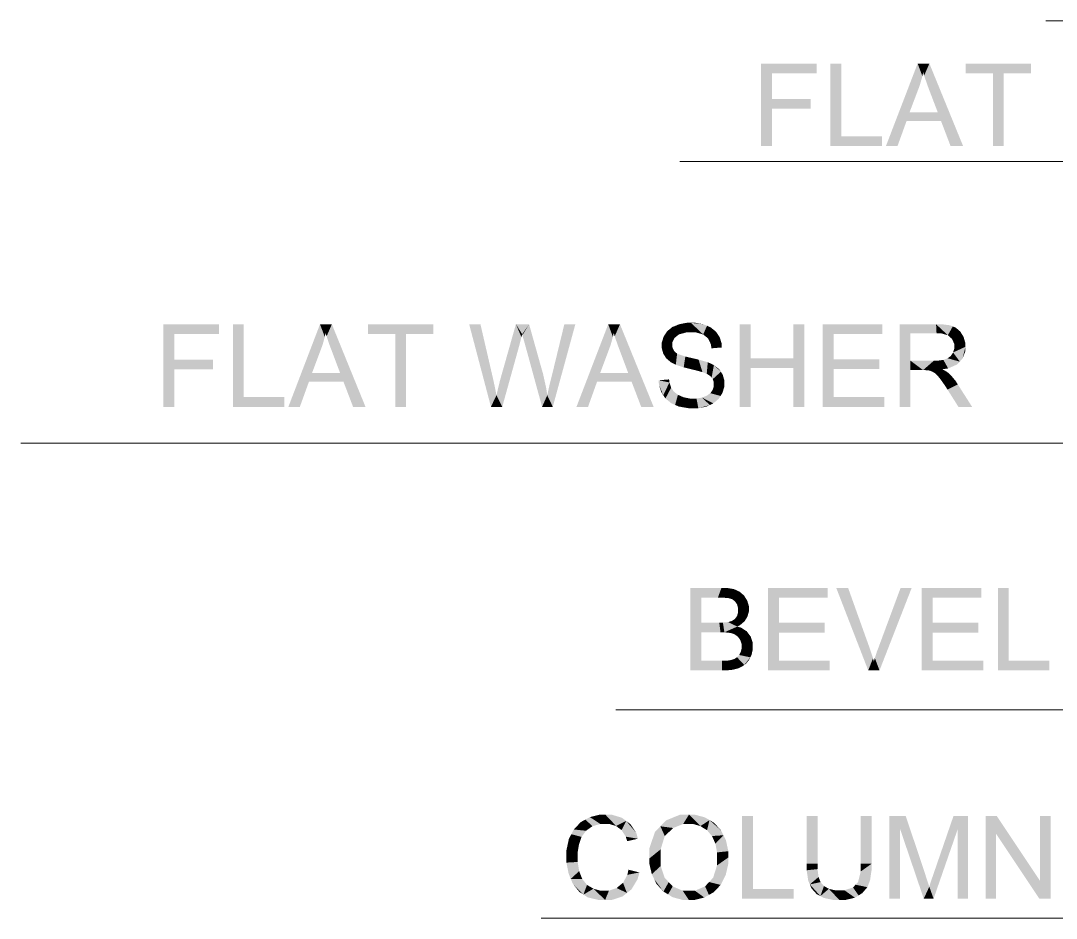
# Model space of a CAD drawing. Header units: millimetres. Extents: x 2 to 579, y 1 to 405.
# Drawn here: x 207.97 to 218.81, y 89.21 to 98.6 of the extents above; entities that cross this region are included whole.
import ezdxf

# ---------------------------------------------------------------- set-up
doc = ezdxf.new("R2010")
doc.units = ezdxf.units.MM
doc.linetypes.add('XKITLINE00', pattern=[0])
doc.layers.add('LinkedObject', color=7, linetype='Continuous', lineweight=0)

# ---------------------------------------------------------------- blocks, each defined once
blk = doc.blocks.new('*A4')
at = {"layer": 'LinkedObject'}
for points in [[(215.834, 97.779), (215.72, 97.285), (215.72, 98.149)], [(215.834, 97.779), (215.72, 98.149), (215.834, 98.047)], [(216.302, 98.047), (215.72, 98.149), (216.302, 98.149)], [(215.834, 98.047), (215.72, 98.149), (216.302, 98.047)], [(216.56, 98.149), (216.445, 97.285), (216.445, 98.149)], [(216.56, 97.387), (216.445, 97.285), (216.56, 98.149)], [(217.358, 98.149), (217.37, 97.893), (217.026, 97.285)], [(217.37, 97.893), (217.358, 98.149), (217.384, 97.934)], [(217.384, 97.934), (217.358, 98.149), (217.408, 98.016)], [(217.408, 98.016), (217.358, 98.149), (217.416, 98.058)], [(217.481, 98.149), (217.416, 98.058), (217.358, 98.149)], [(217.416, 98.058), (217.481, 98.149), (217.426, 98.023)], [(217.426, 98.023), (217.481, 98.149), (217.457, 97.933)], [(217.457, 97.933), (217.481, 98.149), (217.477, 97.878)], [(217.477, 97.878), (217.481, 98.149), (217.568, 97.64)], [(217.568, 97.64), (217.481, 98.149), (217.603, 97.547)], [(217.603, 97.547), (217.481, 98.149), (217.834, 97.285)], [(217.861, 98.149), (218.145, 98.047), (217.861, 98.047)], [(218.259, 98.047), (218.145, 98.047), (217.861, 98.149)], [(218.259, 98.047), (217.861, 98.149), (218.545, 98.149)], [(218.259, 98.047), (218.545, 98.149), (218.545, 98.047)], [(218.145, 97.285), (218.259, 98.047), (218.259, 97.285)], [(218.145, 98.047), (218.259, 98.047), (218.145, 97.285)], [(217.026, 97.285), (217.37, 97.893), (217.274, 97.64)], [(215.834, 97.677), (215.72, 97.285), (215.834, 97.779)], [(216.239, 97.677), (215.834, 97.779), (216.239, 97.779)], [(215.834, 97.677), (215.834, 97.779), (216.239, 97.677)], [(215.72, 97.285), (215.834, 97.677), (215.834, 97.285)], [(217.242, 97.547), (217.026, 97.285), (217.274, 97.64)], [(217.026, 97.285), (217.242, 97.547), (217.147, 97.285)], [(217.274, 97.64), (217.603, 97.547), (217.242, 97.547)], [(217.568, 97.64), (217.603, 97.547), (217.274, 97.64)], [(217.603, 97.547), (217.834, 97.285), (217.703, 97.285)], [(216.445, 97.285), (216.56, 97.387), (216.985, 97.285)], [(216.985, 97.285), (216.56, 97.387), (216.985, 97.387)], [(209.58, 95.052), (209.466, 94.558), (209.466, 95.422)], [(209.58, 95.052), (209.466, 95.422), (209.58, 95.32)], [(210.048, 95.32), (209.466, 95.422), (210.048, 95.422)], [(209.58, 95.32), (209.466, 95.422), (210.048, 95.32)], [(210.306, 95.422), (210.192, 94.558), (210.192, 95.422)], [(210.306, 94.66), (210.192, 94.558), (210.306, 95.422)], [(211.104, 95.422), (211.116, 95.166), (210.773, 94.558)], [(211.116, 95.166), (211.104, 95.422), (211.131, 95.207)], [(211.131, 95.207), (211.104, 95.422), (211.154, 95.29)], [(211.154, 95.29), (211.104, 95.422), (211.162, 95.331)], [(211.228, 95.422), (211.162, 95.331), (211.104, 95.422)], [(211.162, 95.331), (211.228, 95.422), (211.173, 95.296)], [(211.173, 95.296), (211.228, 95.422), (211.203, 95.206)], [(211.203, 95.206), (211.228, 95.422), (211.224, 95.152)], [(211.224, 95.152), (211.228, 95.422), (211.314, 94.913)], [(211.314, 94.913), (211.228, 95.422), (211.35, 94.82)], [(211.35, 94.82), (211.228, 95.422), (211.58, 94.558)], [(211.607, 95.422), (211.891, 95.32), (211.607, 95.32)], [(212.005, 95.32), (211.891, 95.32), (211.607, 95.422)], [(212.005, 95.32), (211.607, 95.422), (212.291, 95.422)], [(212.005, 95.32), (212.291, 95.422), (212.291, 95.32)], [(212.783, 95.422), (212.893, 94.558), (212.665, 95.422)], [(212.914, 94.856), (212.893, 94.558), (212.783, 95.422)], [(213.154, 95.422), (213.194, 95.216), (212.989, 94.839)], [(213.194, 95.216), (213.154, 95.422), (213.199, 95.237)], [(213.199, 95.237), (213.154, 95.422), (213.212, 95.288)], [(213.212, 95.288), (213.154, 95.422), (213.22, 95.318)], [(213.292, 95.422), (213.22, 95.318), (213.154, 95.422)], [(213.22, 95.318), (213.292, 95.422), (213.222, 95.308)], [(213.222, 95.308), (213.292, 95.422), (213.236, 95.257)], [(213.236, 95.257), (213.292, 95.422), (213.248, 95.216)], [(213.248, 95.216), (213.292, 95.422), (213.415, 94.984)], [(213.776, 95.422), (213.526, 94.867), (213.661, 95.422)], [(213.54, 94.558), (213.526, 94.867), (213.776, 95.422)], [(214.12, 95.422), (214.131, 95.166), (213.788, 94.558)], [(214.131, 95.166), (214.12, 95.422), (214.146, 95.207)], [(214.146, 95.207), (214.12, 95.422), (214.169, 95.29)], [(214.169, 95.29), (214.12, 95.422), (214.178, 95.331)], [(214.243, 95.422), (214.178, 95.331), (214.12, 95.422)], [(214.178, 95.331), (214.243, 95.422), (214.188, 95.296)], [(214.188, 95.296), (214.243, 95.422), (214.219, 95.206)], [(214.219, 95.206), (214.243, 95.422), (214.239, 95.152)], [(214.239, 95.152), (214.243, 95.422), (214.329, 94.913)], [(214.329, 94.913), (214.243, 95.422), (214.365, 94.82)], [(214.365, 94.82), (214.243, 95.422), (214.595, 94.558)], [(214.791, 95.393), (214.838, 95.298), (214.737, 95.349)], [(214.862, 95.317), (214.791, 95.393), (214.827, 95.407)], [(214.838, 95.298), (214.791, 95.393), (214.862, 95.317)], [(214.862, 95.422), (214.937, 95.336), (214.827, 95.407)], [(214.827, 95.407), (214.937, 95.336), (214.862, 95.317)], [(214.941, 95.437), (214.937, 95.336), (214.862, 95.422)], [(214.985, 95.437), (214.937, 95.336), (214.941, 95.437)], [(214.937, 95.336), (214.985, 95.437), (214.989, 95.336)], [(214.985, 95.437), (215.039, 95.336), (214.989, 95.336)], [(215.117, 95.421), (214.985, 95.437), (215.033, 95.437)], [(215.154, 95.406), (214.985, 95.437), (215.117, 95.421)], [(215.114, 95.315), (214.985, 95.437), (215.154, 95.406)], [(215.039, 95.336), (214.985, 95.437), (215.114, 95.315)], [(215.154, 95.406), (215.14, 95.294), (215.114, 95.315)], [(215.191, 95.39), (215.14, 95.294), (215.154, 95.406)], [(215.14, 95.294), (215.191, 95.39), (215.165, 95.273)], [(215.165, 95.273), (215.191, 95.39), (215.267, 95.315)], [(215.267, 95.315), (215.191, 95.39), (215.247, 95.345)], [(215.609, 95.067), (215.495, 94.558), (215.495, 95.422)], [(215.609, 95.067), (215.495, 95.422), (215.609, 95.422)], [(216.172, 95.422), (216.058, 95.067), (216.058, 95.422)], [(216.058, 94.965), (216.058, 95.067), (216.172, 95.422)], [(216.058, 94.965), (216.172, 95.422), (216.172, 94.558)], [(216.478, 95.056), (216.364, 94.558), (216.364, 95.422)], [(216.478, 95.056), (216.364, 95.422), (216.478, 95.32)], [(216.989, 95.32), (216.364, 95.422), (216.989, 95.422)], [(216.478, 95.32), (216.364, 95.422), (216.989, 95.32)], [(217.283, 95.041), (217.169, 94.558), (217.169, 95.422)], [(217.169, 95.422), (217.283, 95.327), (217.283, 95.041)], [(217.556, 95.327), (217.169, 95.422), (217.551, 95.422)], [(217.283, 95.327), (217.169, 95.422), (217.556, 95.327)], [(217.551, 95.422), (217.604, 95.327), (217.556, 95.327)], [(217.696, 95.411), (217.551, 95.422), (217.609, 95.422)], [(217.726, 95.399), (217.551, 95.422), (217.696, 95.411)], [(217.674, 95.307), (217.551, 95.422), (217.726, 95.399)], [(217.604, 95.327), (217.551, 95.422), (217.674, 95.307)], [(217.726, 95.399), (217.696, 95.288), (217.674, 95.307)], [(217.756, 95.387), (217.696, 95.288), (217.726, 95.399)], [(217.696, 95.288), (217.756, 95.387), (217.718, 95.268)], [(217.718, 95.268), (217.756, 95.387), (217.822, 95.317)], [(217.822, 95.317), (217.756, 95.387), (217.804, 95.346)], [(211.891, 94.558), (212.005, 95.32), (212.005, 94.558)], [(211.891, 95.32), (212.005, 95.32), (211.891, 94.558)], [(214.718, 95.321), (214.681, 95.199), (214.7, 95.293)], [(214.815, 95.279), (214.681, 95.199), (214.718, 95.321)], [(214.7, 95.293), (214.681, 95.199), (214.681, 95.231)], [(214.791, 95.233), (214.681, 95.199), (214.815, 95.279)], [(214.737, 95.349), (214.838, 95.298), (214.718, 95.321)], [(214.718, 95.321), (214.838, 95.298), (214.815, 95.279)], [(215.267, 95.315), (215.195, 95.211), (215.165, 95.273)], [(215.287, 95.285), (215.195, 95.211), (215.267, 95.315)], [(215.308, 95.217), (215.195, 95.211), (215.287, 95.285)], [(217.822, 95.317), (217.741, 95.217), (217.718, 95.268)], [(217.84, 95.287), (217.741, 95.217), (217.822, 95.317)], [(217.858, 95.222), (217.741, 95.217), (217.84, 95.287)], [(210.773, 94.558), (211.116, 95.166), (211.021, 94.913)], [(212.989, 94.839), (213.194, 95.216), (213.011, 94.558)], [(213.415, 94.984), (213.428, 94.558), (213.248, 95.216)], [(213.788, 94.558), (214.131, 95.166), (214.036, 94.913)], [(214.681, 95.199), (214.791, 95.233), (214.791, 95.206)], [(214.791, 95.183), (214.681, 95.199), (214.791, 95.206)], [(214.681, 95.199), (214.791, 95.183), (214.681, 95.169)], [(214.681, 95.169), (214.791, 95.183), (214.696, 95.115)], [(214.696, 95.115), (214.791, 95.183), (214.711, 95.091)], [(214.711, 95.091), (214.791, 95.183), (214.808, 95.145)], [(215.309, 95.179), (215.195, 95.211), (215.308, 95.217)], [(215.195, 95.211), (215.309, 95.179), (215.2, 95.17)], [(217.729, 95.127), (217.858, 95.186), (217.799, 95.031)], [(217.741, 95.166), (217.858, 95.186), (217.729, 95.127)], [(217.858, 95.186), (217.741, 95.217), (217.858, 95.222)], [(217.741, 95.217), (217.858, 95.186), (217.741, 95.187)], [(217.858, 95.186), (217.741, 95.166), (217.741, 95.187)], [(217.799, 95.031), (217.858, 95.186), (217.828, 95.063)], [(217.828, 95.063), (217.858, 95.186), (217.858, 95.141)], [(209.58, 94.95), (209.466, 94.558), (209.58, 95.052)], [(209.985, 94.95), (209.58, 95.052), (209.985, 95.052)], [(209.58, 94.95), (209.58, 95.052), (209.985, 94.95)], [(214.808, 95.145), (214.772, 95.027), (214.711, 95.091)], [(214.711, 95.091), (214.772, 95.027), (214.726, 95.067)], [(214.824, 95.129), (214.772, 95.027), (214.808, 95.145)], [(214.772, 95.027), (214.824, 95.129), (214.803, 95.01)], [(214.803, 95.01), (214.824, 95.129), (214.841, 95.114)], [(214.803, 95.01), (214.841, 95.114), (214.827, 94.998)], [(214.827, 94.998), (214.841, 95.114), (214.91, 94.971)], [(214.91, 94.971), (214.841, 95.114), (214.927, 95.084)], [(214.91, 94.971), (214.927, 95.084), (214.97, 94.956)], [(214.97, 94.956), (214.927, 95.084), (214.997, 95.068)], [(214.97, 94.956), (214.997, 95.068), (215.029, 94.942)], [(215.029, 94.942), (214.997, 95.068), (215.066, 95.052)], [(215.029, 94.942), (215.066, 95.052), (215.106, 94.921)], [(215.106, 94.921), (215.066, 95.052), (215.124, 94.914)], [(215.124, 94.914), (215.066, 95.052), (215.151, 94.904)], [(215.162, 95.025), (215.151, 94.904), (215.066, 95.052)], [(215.609, 94.965), (215.495, 94.558), (215.609, 95.067)], [(215.609, 95.067), (216.058, 94.965), (215.609, 94.965)], [(216.058, 95.067), (216.058, 94.965), (215.609, 95.067)], [(216.478, 94.954), (216.364, 94.558), (216.478, 95.056)], [(216.957, 94.954), (216.478, 95.056), (216.957, 95.056)], [(216.478, 94.954), (216.478, 95.056), (216.957, 94.954)], [(217.283, 95.041), (217.283, 94.942), (217.169, 94.558)], [(217.415, 94.942), (217.283, 95.041), (217.528, 95.041)], [(217.283, 94.942), (217.283, 95.041), (217.415, 94.942)], [(217.415, 94.942), (217.528, 95.041), (217.437, 94.942)], [(217.437, 94.942), (217.528, 95.041), (217.469, 94.94)], [(217.469, 94.94), (217.528, 95.041), (217.479, 94.938)], [(217.479, 94.938), (217.528, 95.041), (217.492, 94.934)], [(217.492, 94.934), (217.528, 95.041), (217.518, 94.923)], [(217.518, 94.923), (217.528, 95.041), (217.567, 95.041)], [(217.518, 94.923), (217.567, 95.041), (217.531, 94.915)], [(217.567, 95.041), (217.615, 94.951), (217.531, 94.915)], [(217.628, 95.049), (217.615, 94.951), (217.567, 95.041)], [(217.615, 94.951), (217.628, 95.049), (217.677, 94.96)], [(217.65, 95.057), (217.799, 95.031), (217.628, 95.049)], [(217.769, 95), (217.628, 95.049), (217.799, 95.031)], [(217.677, 94.96), (217.628, 95.049), (217.769, 95)], [(217.672, 95.066), (217.799, 95.031), (217.65, 95.057)], [(217.799, 95.031), (217.672, 95.066), (217.706, 95.091)], [(217.718, 95.109), (217.799, 95.031), (217.706, 95.091)], [(217.729, 95.127), (217.799, 95.031), (217.718, 95.109)], [(209.466, 94.558), (209.58, 94.95), (209.58, 94.558)], [(213.438, 94.903), (213.428, 94.558), (213.415, 94.984)], [(215.188, 95.013), (215.151, 94.904), (215.162, 95.025)], [(215.151, 94.904), (215.188, 95.013), (215.19, 94.879)], [(215.19, 94.879), (215.188, 95.013), (215.226, 94.995)], [(215.19, 94.879), (215.226, 94.995), (215.202, 94.863)], [(215.202, 94.863), (215.226, 94.995), (215.214, 94.848)], [(215.226, 94.995), (215.299, 94.925), (215.214, 94.848)], [(215.299, 94.925), (215.226, 94.995), (215.281, 94.951)], [(215.495, 94.558), (215.609, 94.965), (215.609, 94.558)], [(216.058, 94.965), (216.172, 94.558), (216.058, 94.558)], [(216.478, 94.66), (216.364, 94.558), (216.478, 94.954)], [(217.169, 94.558), (217.283, 94.942), (217.283, 94.558)], [(217.531, 94.915), (217.615, 94.951), (217.543, 94.907)], [(217.615, 94.951), (217.572, 94.878), (217.543, 94.907)], [(217.638, 94.94), (217.572, 94.878), (217.615, 94.951)], [(217.572, 94.878), (217.638, 94.94), (217.589, 94.857)], [(217.589, 94.857), (217.638, 94.94), (217.605, 94.836)], [(217.605, 94.836), (217.638, 94.94), (217.684, 94.908)], [(217.684, 94.908), (217.638, 94.94), (217.672, 94.919)], [(210.988, 94.82), (210.773, 94.558), (211.021, 94.913)], [(211.021, 94.913), (211.35, 94.82), (210.988, 94.82)], [(211.314, 94.913), (211.35, 94.82), (211.021, 94.913)], [(212.924, 94.811), (212.893, 94.558), (212.914, 94.856)], [(212.986, 94.828), (213.011, 94.558), (212.967, 94.748)], [(212.989, 94.839), (213.011, 94.558), (212.986, 94.828)], [(213.472, 94.75), (213.428, 94.558), (213.438, 94.903)], [(213.526, 94.867), (213.54, 94.558), (213.512, 94.814)], [(214.003, 94.82), (213.788, 94.558), (214.036, 94.913)], [(214.036, 94.913), (214.365, 94.82), (214.003, 94.82)], [(214.329, 94.913), (214.365, 94.82), (214.036, 94.913)], [(214.761, 94.813), (214.649, 94.836), (214.757, 94.845)], [(214.649, 94.836), (214.696, 94.68), (214.65, 94.792)], [(214.761, 94.813), (214.696, 94.68), (214.649, 94.836)], [(215.214, 94.848), (215.299, 94.925), (215.225, 94.813)], [(215.225, 94.813), (215.299, 94.925), (215.317, 94.898)], [(215.225, 94.813), (215.317, 94.898), (215.225, 94.792)], [(215.225, 94.792), (215.317, 94.898), (215.225, 94.772)], [(215.317, 94.898), (215.335, 94.802), (215.225, 94.772)], [(215.335, 94.802), (215.317, 94.898), (215.335, 94.837)], [(217.684, 94.908), (217.646, 94.777), (217.605, 94.836)], [(217.709, 94.885), (217.646, 94.777), (217.684, 94.908)], [(217.756, 94.828), (217.646, 94.777), (217.709, 94.885)], [(217.646, 94.777), (217.756, 94.828), (217.671, 94.738)], [(217.671, 94.738), (217.756, 94.828), (217.778, 94.793)], [(210.773, 94.558), (210.988, 94.82), (210.893, 94.558)], [(211.35, 94.82), (211.58, 94.558), (211.45, 94.558)], [(212.942, 94.723), (212.893, 94.558), (212.924, 94.811)], [(212.95, 94.679), (212.893, 94.558), (212.942, 94.723)], [(212.967, 94.748), (213.011, 94.558), (212.95, 94.679)], [(213.482, 94.679), (213.428, 94.558), (213.472, 94.75)], [(213.491, 94.72), (213.54, 94.558), (213.482, 94.679)], [(213.512, 94.814), (213.54, 94.558), (213.491, 94.72)], [(213.788, 94.558), (214.003, 94.82), (213.909, 94.558)], [(214.365, 94.82), (214.595, 94.558), (214.465, 94.558)], [(214.65, 94.792), (214.696, 94.68), (214.674, 94.715)], [(214.779, 94.759), (214.696, 94.68), (214.761, 94.813)], [(214.696, 94.68), (214.779, 94.759), (214.719, 94.646)], [(214.719, 94.646), (214.779, 94.759), (214.781, 94.595)], [(214.793, 94.738), (214.781, 94.595), (214.779, 94.759)], [(214.807, 94.718), (214.781, 94.595), (214.793, 94.738)], [(214.807, 94.718), (214.82, 94.578), (214.781, 94.595)], [(214.85, 94.684), (214.82, 94.578), (214.807, 94.718)], [(215.201, 94.718), (215.315, 94.703), (215.189, 94.701)], [(215.213, 94.735), (215.315, 94.703), (215.201, 94.718)], [(215.213, 94.735), (215.335, 94.802), (215.315, 94.703)], [(215.225, 94.772), (215.335, 94.802), (215.213, 94.735)], [(215.315, 94.703), (215.335, 94.802), (215.335, 94.768)], [(217.671, 94.738), (217.778, 94.793), (217.785, 94.558)], [(217.785, 94.558), (217.778, 94.793), (217.928, 94.558)], [(210.192, 94.558), (210.306, 94.66), (210.731, 94.558)], [(210.731, 94.558), (210.306, 94.66), (210.731, 94.66)], [(212.95, 94.679), (213.011, 94.558), (212.893, 94.558)], [(213.482, 94.679), (213.54, 94.558), (213.428, 94.558)], [(214.82, 94.578), (214.85, 94.684), (214.86, 94.561)], [(214.879, 94.671), (214.86, 94.561), (214.85, 94.684)], [(214.909, 94.658), (214.86, 94.561), (214.879, 94.671)], [(214.909, 94.658), (214.958, 94.544), (214.86, 94.561)], [(214.975, 94.645), (214.958, 94.544), (214.909, 94.658)], [(214.975, 94.645), (215.017, 94.544), (214.958, 94.544)], [(215.012, 94.645), (215.017, 94.544), (214.975, 94.645)], [(215.012, 94.645), (215.063, 94.544), (215.017, 94.544)], [(215.044, 94.645), (215.063, 94.544), (215.012, 94.645)], [(215.102, 94.655), (215.183, 94.577), (215.044, 94.645)], [(215.044, 94.645), (215.183, 94.577), (215.063, 94.544)], [(215.127, 94.665), (215.276, 94.642), (215.102, 94.655)], [(215.22, 94.594), (215.102, 94.655), (215.276, 94.642)], [(215.183, 94.577), (215.102, 94.655), (215.22, 94.594)], [(215.152, 94.675), (215.276, 94.642), (215.127, 94.665)], [(215.189, 94.701), (215.296, 94.672), (215.152, 94.675)], [(215.152, 94.675), (215.296, 94.672), (215.276, 94.642)], [(215.296, 94.672), (215.189, 94.701), (215.315, 94.703)], [(216.364, 94.558), (216.478, 94.66), (217.009, 94.558)], [(217.009, 94.558), (216.478, 94.66), (217.009, 94.66)], [(215.063, 94.544), (215.183, 94.577), (215.146, 94.56)], [(214.981, 92.665), (215.095, 92.2), (214.981, 91.801)], [(215.095, 92.302), (215.095, 92.2), (214.981, 92.665)], [(214.981, 92.665), (215.095, 92.563), (215.095, 92.302)], [(215.268, 92.563), (214.981, 92.665), (215.305, 92.665)], [(215.095, 92.563), (214.981, 92.665), (215.268, 92.563)], [(215.268, 92.563), (215.305, 92.665), (215.314, 92.563)], [(215.305, 92.665), (215.38, 92.557), (215.314, 92.563)], [(215.355, 92.665), (215.38, 92.557), (215.305, 92.665)], [(215.434, 92.652), (215.38, 92.557), (215.355, 92.665)], [(215.906, 92.299), (215.792, 91.801), (215.792, 92.665)], [(215.906, 92.299), (215.792, 92.665), (215.906, 92.563)], [(216.417, 92.563), (215.792, 92.665), (216.417, 92.665)], [(215.906, 92.563), (215.792, 92.665), (216.417, 92.563)], [(216.63, 92.665), (216.841, 91.801), (216.506, 92.665)], [(216.855, 92.037), (216.841, 91.801), (216.63, 92.665)], [(217.296, 92.665), (216.947, 92.037), (217.18, 92.665)], [(216.959, 91.801), (216.947, 92.037), (217.296, 92.665)], [(217.515, 92.299), (217.401, 91.801), (217.401, 92.665)], [(217.515, 92.299), (217.401, 92.665), (217.515, 92.563)], [(218.025, 92.563), (217.401, 92.665), (218.025, 92.665)], [(217.515, 92.563), (217.401, 92.665), (218.025, 92.563)], [(218.312, 92.665), (218.198, 91.801), (218.198, 92.665)], [(218.312, 91.903), (218.198, 91.801), (218.312, 92.665)], [(215.38, 92.557), (215.434, 92.652), (215.4, 92.551)], [(215.4, 92.551), (215.434, 92.652), (215.419, 92.545)], [(215.419, 92.545), (215.434, 92.652), (215.464, 92.639)], [(215.464, 92.639), (215.448, 92.522), (215.419, 92.545)], [(215.494, 92.625), (215.448, 92.522), (215.464, 92.639)], [(215.541, 92.585), (215.448, 92.522), (215.494, 92.625)], [(215.558, 92.558), (215.448, 92.522), (215.541, 92.585)], [(215.448, 92.522), (215.558, 92.558), (215.459, 92.506)], [(215.558, 92.558), (215.469, 92.49), (215.459, 92.506)], [(215.469, 92.49), (215.558, 92.558), (215.479, 92.452)], [(215.479, 92.452), (215.558, 92.558), (215.592, 92.444)], [(215.592, 92.474), (215.558, 92.558), (215.575, 92.531)], [(215.592, 92.444), (215.558, 92.558), (215.592, 92.474)], [(215.468, 92.37), (215.592, 92.444), (215.562, 92.339)], [(215.479, 92.408), (215.592, 92.444), (215.468, 92.37)], [(215.592, 92.444), (215.479, 92.43), (215.479, 92.452)], [(215.479, 92.43), (215.592, 92.444), (215.479, 92.408)], [(215.562, 92.339), (215.592, 92.444), (215.577, 92.364)], [(215.577, 92.364), (215.592, 92.444), (215.592, 92.416)], [(215.446, 92.34), (215.501, 92.276), (215.413, 92.318)], [(215.562, 92.339), (215.446, 92.34), (215.468, 92.37)], [(215.547, 92.315), (215.446, 92.34), (215.562, 92.339)], [(215.501, 92.276), (215.446, 92.34), (215.547, 92.315)], [(215.295, 92.2), (215.095, 92.302), (215.282, 92.302)], [(215.095, 92.2), (215.095, 92.302), (215.295, 92.2)], [(215.336, 92.2), (215.282, 92.302), (215.32, 92.302)], [(215.295, 92.2), (215.282, 92.302), (215.336, 92.2)], [(215.375, 92.307), (215.471, 92.26), (215.32, 92.302)], [(215.32, 92.302), (215.471, 92.26), (215.336, 92.2)], [(215.336, 92.2), (215.471, 92.26), (215.4, 92.193)], [(215.391, 92.312), (215.501, 92.276), (215.375, 92.307)], [(215.471, 92.26), (215.375, 92.307), (215.501, 92.276)], [(215.413, 92.318), (215.501, 92.276), (215.391, 92.312)], [(215.471, 92.26), (215.422, 92.186), (215.4, 92.193)], [(215.422, 92.186), (215.471, 92.26), (215.444, 92.178)], [(215.444, 92.178), (215.471, 92.26), (215.478, 92.153)], [(215.57, 92.21), (215.471, 92.26), (215.51, 92.249)], [(215.478, 92.153), (215.471, 92.26), (215.57, 92.21)], [(215.906, 92.197), (215.792, 91.801), (215.906, 92.299)], [(216.385, 92.197), (215.906, 92.299), (216.385, 92.299)], [(215.906, 92.197), (215.906, 92.299), (216.385, 92.197)], [(217.515, 92.197), (217.401, 91.801), (217.515, 92.299)], [(217.993, 92.197), (217.515, 92.299), (217.993, 92.299)], [(217.515, 92.197), (217.515, 92.299), (217.993, 92.197)], [(214.981, 91.801), (215.095, 92.2), (215.095, 91.903)], [(215.478, 92.153), (215.57, 92.21), (215.491, 92.135)], [(215.491, 92.135), (215.57, 92.21), (215.503, 92.118)], [(215.503, 92.118), (215.57, 92.21), (215.591, 92.182)], [(215.591, 92.182), (215.516, 92.076), (215.503, 92.118)], [(215.612, 92.154), (215.516, 92.076), (215.591, 92.182)], [(215.633, 92.089), (215.516, 92.076), (215.612, 92.154)], [(215.906, 91.903), (215.792, 91.801), (215.906, 92.197)], [(217.515, 91.903), (217.401, 91.801), (217.515, 92.197)], [(215.507, 91.994), (215.633, 92.051), (215.607, 91.938)], [(215.516, 92.031), (215.633, 92.051), (215.507, 91.994)], [(215.633, 92.051), (215.516, 92.076), (215.633, 92.089)], [(215.516, 92.076), (215.633, 92.051), (215.516, 92.051)], [(215.633, 92.051), (215.516, 92.031), (215.516, 92.051)], [(215.607, 91.938), (215.633, 92.051), (215.62, 91.965)], [(215.62, 91.965), (215.633, 92.051), (215.633, 92.021)], [(216.868, 91.999), (216.841, 91.801), (216.855, 92.037)], [(216.947, 92.037), (216.959, 91.801), (216.933, 92.002)], [(215.095, 91.903), (215.31, 91.801), (214.981, 91.801)], [(215.31, 91.903), (215.31, 91.801), (215.095, 91.903)], [(215.31, 91.903), (215.351, 91.801), (215.31, 91.801)], [(215.338, 91.903), (215.351, 91.801), (215.31, 91.903)], [(215.377, 91.905), (215.421, 91.808), (215.338, 91.903)], [(215.338, 91.903), (215.421, 91.808), (215.351, 91.801)], [(215.388, 91.907), (215.421, 91.808), (215.377, 91.905)], [(215.449, 91.815), (215.388, 91.907), (215.408, 91.91)], [(215.421, 91.808), (215.388, 91.907), (215.449, 91.815)], [(215.441, 91.922), (215.525, 91.844), (215.408, 91.91)], [(215.408, 91.91), (215.525, 91.844), (215.449, 91.815)], [(215.544, 91.858), (215.441, 91.922), (215.468, 91.939)], [(215.525, 91.844), (215.441, 91.922), (215.544, 91.858)], [(215.49, 91.963), (215.607, 91.938), (215.468, 91.939)], [(215.468, 91.939), (215.607, 91.938), (215.544, 91.858)], [(215.498, 91.979), (215.607, 91.938), (215.49, 91.963)], [(215.607, 91.938), (215.498, 91.979), (215.507, 91.994)], [(215.544, 91.858), (215.607, 91.938), (215.563, 91.872)], [(215.563, 91.872), (215.607, 91.938), (215.595, 91.912)], [(215.792, 91.801), (215.906, 91.903), (216.437, 91.801)], [(216.437, 91.801), (215.906, 91.903), (216.437, 91.903)], [(216.891, 91.928), (216.841, 91.801), (216.868, 91.999)], [(216.9, 91.895), (216.841, 91.801), (216.891, 91.928)], [(216.91, 91.931), (216.959, 91.801), (216.9, 91.895)], [(216.933, 92.002), (216.959, 91.801), (216.91, 91.931)], [(217.401, 91.801), (217.515, 91.903), (218.045, 91.801)], [(218.045, 91.801), (217.515, 91.903), (218.045, 91.903)], [(218.198, 91.801), (218.312, 91.903), (218.737, 91.801)], [(218.737, 91.801), (218.312, 91.903), (218.737, 91.903)], [(215.449, 91.815), (215.525, 91.844), (215.478, 91.822)], [(216.841, 91.801), (216.9, 91.895), (216.959, 91.801)], [(214.033, 90.293), (214.038, 90.195), (213.928, 90.267)], [(214.09, 90.293), (214.038, 90.195), (214.033, 90.293)], [(214.038, 90.195), (214.09, 90.293), (214.088, 90.195)], [(214.09, 90.293), (214.131, 90.195), (214.088, 90.195)], [(214.264, 90.26), (214.09, 90.293), (214.155, 90.293)], [(214.308, 90.227), (214.09, 90.293), (214.264, 90.26)], [(214.203, 90.174), (214.09, 90.293), (214.308, 90.227)], [(214.131, 90.195), (214.09, 90.293), (214.203, 90.174)], [(214.873, 90.293), (214.666, 90.171), (214.724, 90.232)], [(214.965, 90.293), (214.666, 90.171), (214.873, 90.293)], [(214.904, 90.195), (214.666, 90.171), (214.965, 90.293)], [(214.904, 90.195), (214.965, 90.293), (214.965, 90.195)], [(214.965, 90.293), (215.008, 90.195), (214.965, 90.195)], [(215.132, 90.264), (214.965, 90.293), (215.024, 90.293)], [(215.18, 90.236), (214.965, 90.293), (215.132, 90.264)], [(215.085, 90.173), (214.965, 90.293), (215.18, 90.236)], [(215.008, 90.195), (214.965, 90.293), (215.085, 90.173)], [(215.634, 90.278), (215.52, 89.414), (215.52, 90.278)], [(215.634, 89.516), (215.52, 89.414), (215.634, 90.278)], [(216.311, 90.278), (216.197, 89.779), (216.197, 90.278)], [(216.311, 89.78), (216.197, 89.779), (216.311, 90.278)], [(216.876, 90.278), (216.762, 89.78), (216.762, 90.278)], [(216.876, 89.779), (216.762, 89.78), (216.876, 90.278)], [(217.063, 90.278), (217.172, 90.15), (217.063, 89.414)], [(217.172, 90.15), (217.063, 90.278), (217.234, 90.278)], [(217.172, 90.15), (217.234, 90.278), (217.422, 89.414)], [(217.422, 89.414), (217.234, 90.278), (217.438, 89.667)], [(217.733, 90.278), (217.776, 90.137), (217.526, 89.678)], [(217.886, 90.278), (217.776, 90.137), (217.733, 90.278)], [(217.776, 89.414), (217.886, 90.278), (217.886, 89.414)], [(217.776, 90.137), (217.886, 90.278), (217.776, 89.414)], [(218.069, 90.278), (218.179, 90.093), (218.069, 89.414)], [(218.179, 90.093), (218.069, 90.278), (218.187, 90.278)], [(218.179, 90.093), (218.187, 90.278), (218.632, 89.414)], [(218.632, 89.414), (218.187, 90.278), (218.639, 89.6)], [(218.749, 90.278), (218.639, 89.6), (218.639, 90.278)], [(218.749, 89.414), (218.639, 89.6), (218.749, 90.278)], [(213.833, 90.215), (213.888, 90.124), (213.76, 90.138)], [(213.881, 90.241), (213.888, 90.124), (213.833, 90.215)], [(213.928, 90.267), (214.038, 90.195), (213.881, 90.241)], [(213.881, 90.241), (214.038, 90.195), (213.955, 90.172)], [(213.888, 90.124), (213.881, 90.241), (213.921, 90.148)], [(213.921, 90.148), (213.881, 90.241), (213.955, 90.172)], [(214.203, 90.174), (214.308, 90.227), (214.231, 90.152)], [(214.308, 90.227), (214.26, 90.131), (214.231, 90.152)], [(214.26, 90.131), (214.308, 90.227), (214.304, 90.062)], [(214.304, 90.062), (214.308, 90.227), (214.431, 90.041)], [(214.414, 90.101), (214.308, 90.227), (214.352, 90.194)], [(214.431, 90.041), (214.308, 90.227), (214.414, 90.101)], [(214.666, 90.171), (214.551, 89.835), (214.609, 90.111)], [(214.712, 90.07), (214.551, 89.835), (214.666, 90.171)], [(214.8, 90.153), (214.666, 90.171), (214.904, 90.195)], [(214.666, 90.171), (214.8, 90.153), (214.756, 90.111)], [(214.712, 90.07), (214.666, 90.171), (214.756, 90.111)], [(215.085, 90.173), (215.18, 90.236), (215.119, 90.151)], [(215.18, 90.236), (215.154, 90.13), (215.119, 90.151)], [(215.154, 90.13), (215.18, 90.236), (215.206, 90.069)], [(215.301, 90.128), (215.18, 90.236), (215.228, 90.207)], [(215.327, 90.077), (215.18, 90.236), (215.301, 90.128)], [(215.206, 90.069), (215.18, 90.236), (215.327, 90.077)], [(213.827, 90.019), (213.708, 90.038), (213.734, 90.088)], [(213.76, 90.138), (213.888, 90.124), (213.734, 90.088)], [(213.734, 90.088), (213.888, 90.124), (213.841, 90.06)], [(213.827, 90.019), (213.734, 90.088), (213.841, 90.06)], [(214.304, 90.062), (214.431, 90.041), (214.319, 90.015)], [(214.609, 90.111), (214.551, 89.835), (214.551, 89.942)], [(214.669, 89.93), (214.551, 89.835), (214.712, 90.07)], [(215.206, 90.069), (215.327, 90.077), (215.224, 90.029)], [(215.327, 90.077), (215.242, 89.99), (215.224, 90.029)], [(215.242, 89.99), (215.327, 90.077), (215.259, 89.898)], [(215.259, 89.898), (215.327, 90.077), (215.377, 89.91)], [(215.377, 89.91), (215.327, 90.077), (215.352, 90.025)], [(217.063, 89.414), (217.172, 90.15), (217.172, 89.414)], [(217.526, 89.678), (217.776, 90.137), (217.525, 89.414)], [(218.069, 89.414), (218.179, 90.093), (218.179, 89.414)], [(213.814, 89.979), (213.683, 89.92), (213.708, 90.038)], [(213.8, 89.896), (213.683, 89.92), (213.814, 89.979)], [(213.814, 89.979), (213.708, 90.038), (213.827, 90.019)], [(213.683, 89.92), (213.8, 89.896), (213.683, 89.853)], [(213.683, 89.853), (213.8, 89.896), (213.8, 89.853)], [(213.8, 89.853), (213.683, 89.791), (213.683, 89.853)], [(213.8, 89.798), (213.683, 89.791), (213.8, 89.853)], [(214.551, 89.835), (214.669, 89.93), (214.669, 89.833)], [(215.218, 89.633), (215.377, 89.845), (215.324, 89.61)], [(215.259, 89.762), (215.377, 89.845), (215.218, 89.633)], [(215.259, 89.845), (215.377, 89.91), (215.377, 89.845)], [(215.259, 89.898), (215.377, 89.91), (215.259, 89.845)], [(215.377, 89.845), (215.259, 89.762), (215.259, 89.845)], [(215.324, 89.61), (215.377, 89.845), (215.35, 89.662)], [(215.35, 89.662), (215.377, 89.845), (215.377, 89.779)], [(213.8, 89.798), (213.728, 89.621), (213.683, 89.791)], [(213.683, 89.791), (213.728, 89.621), (213.706, 89.675)], [(213.816, 89.702), (213.728, 89.621), (213.8, 89.798)], [(214.551, 89.835), (214.669, 89.755), (214.551, 89.778)], [(214.669, 89.755), (214.551, 89.835), (214.669, 89.833)], [(214.551, 89.778), (214.669, 89.755), (214.576, 89.67)], [(214.576, 89.67), (214.669, 89.755), (214.601, 89.619)], [(214.601, 89.619), (214.669, 89.755), (214.711, 89.632)], [(216.311, 89.78), (216.197, 89.711), (216.197, 89.779)], [(216.311, 89.723), (216.197, 89.711), (216.311, 89.78)], [(216.735, 89.588), (216.876, 89.779), (216.847, 89.572)], [(216.762, 89.698), (216.876, 89.779), (216.735, 89.588)], [(216.876, 89.779), (216.762, 89.698), (216.762, 89.78)], [(216.847, 89.572), (216.876, 89.779), (216.861, 89.611)], [(216.861, 89.611), (216.876, 89.779), (216.876, 89.714)], [(213.728, 89.621), (213.816, 89.702), (213.832, 89.661)], [(213.848, 89.62), (213.728, 89.621), (213.832, 89.661)], [(214.275, 89.58), (214.446, 89.688), (214.316, 89.474)], [(214.32, 89.663), (214.446, 89.688), (214.275, 89.58)], [(214.316, 89.474), (214.446, 89.688), (214.363, 89.511)], [(214.446, 89.688), (214.32, 89.663), (214.332, 89.717)], [(214.363, 89.511), (214.446, 89.688), (214.428, 89.618)], [(214.711, 89.632), (214.698, 89.488), (214.601, 89.619)], [(214.753, 89.587), (214.698, 89.488), (214.711, 89.632)], [(215.324, 89.61), (215.176, 89.588), (215.218, 89.633)], [(216.311, 89.723), (216.23, 89.563), (216.197, 89.711)], [(216.197, 89.711), (216.23, 89.563), (216.213, 89.602)], [(216.321, 89.64), (216.23, 89.563), (216.311, 89.723)], [(216.23, 89.563), (216.321, 89.64), (216.332, 89.614)], [(217.452, 89.624), (217.422, 89.414), (217.438, 89.667)], [(217.473, 89.56), (217.422, 89.414), (217.452, 89.624)], [(217.51, 89.632), (217.525, 89.414), (217.487, 89.563)], [(217.526, 89.678), (217.525, 89.414), (217.51, 89.632)], [(213.728, 89.621), (213.861, 89.457), (213.751, 89.567)], [(213.848, 89.62), (213.861, 89.457), (213.728, 89.621)], [(213.751, 89.567), (213.861, 89.457), (213.818, 89.485)], [(213.898, 89.558), (213.861, 89.457), (213.848, 89.62)], [(213.861, 89.457), (213.898, 89.558), (213.932, 89.538)], [(213.966, 89.518), (213.861, 89.457), (213.932, 89.538)], [(213.966, 89.518), (214.088, 89.4), (213.861, 89.457)], [(214.039, 89.497), (214.088, 89.4), (213.966, 89.518)], [(214.208, 89.525), (214.316, 89.474), (214.127, 89.497)], [(214.316, 89.474), (214.208, 89.525), (214.241, 89.553)], [(214.275, 89.58), (214.316, 89.474), (214.241, 89.553)], [(214.601, 89.619), (214.698, 89.488), (214.625, 89.568)], [(214.698, 89.488), (214.753, 89.587), (214.746, 89.459)], [(214.746, 89.459), (214.753, 89.587), (214.795, 89.542)], [(214.795, 89.542), (214.964, 89.4), (214.746, 89.459)], [(214.9, 89.497), (214.964, 89.4), (214.795, 89.542)], [(215.174, 89.453), (215.028, 89.497), (215.134, 89.543)], [(215.176, 89.588), (215.222, 89.48), (215.134, 89.543)], [(215.134, 89.543), (215.222, 89.48), (215.174, 89.453)], [(215.297, 89.558), (215.176, 89.588), (215.324, 89.61)], [(215.222, 89.48), (215.176, 89.588), (215.297, 89.558)], [(215.52, 89.414), (215.634, 89.516), (216.059, 89.414)], [(216.059, 89.414), (215.634, 89.516), (216.059, 89.516)], [(216.342, 89.587), (216.23, 89.563), (216.332, 89.614)], [(216.342, 89.587), (216.34, 89.441), (216.23, 89.563)], [(216.23, 89.563), (216.34, 89.441), (216.246, 89.523)], [(216.246, 89.523), (216.34, 89.441), (216.301, 89.462)], [(216.378, 89.546), (216.34, 89.441), (216.342, 89.587)], [(216.34, 89.441), (216.378, 89.546), (216.404, 89.531)], [(216.429, 89.517), (216.34, 89.441), (216.404, 89.531)], [(216.429, 89.517), (216.539, 89.4), (216.34, 89.441)], [(216.492, 89.502), (216.539, 89.4), (216.429, 89.517)], [(216.74, 89.448), (216.592, 89.502), (216.682, 89.531)], [(216.708, 89.56), (216.779, 89.472), (216.682, 89.531)], [(216.682, 89.531), (216.779, 89.472), (216.74, 89.448)], [(216.847, 89.572), (216.708, 89.56), (216.735, 89.588)], [(216.832, 89.534), (216.708, 89.56), (216.847, 89.572)], [(216.779, 89.472), (216.708, 89.56), (216.832, 89.534)], [(217.48, 89.539), (217.422, 89.414), (217.473, 89.56)], [(217.422, 89.414), (217.48, 89.539), (217.525, 89.414)], [(217.487, 89.563), (217.525, 89.414), (217.48, 89.539)], [(218.639, 89.6), (218.749, 89.414), (218.632, 89.414)], [(213.861, 89.457), (214.088, 89.4), (213.905, 89.428)], [(213.905, 89.428), (214.088, 89.4), (214.019, 89.4)], [(214.088, 89.4), (214.039, 89.497), (214.079, 89.497)], [(214.127, 89.497), (214.088, 89.4), (214.079, 89.497)], [(214.127, 89.497), (214.316, 89.474), (214.088, 89.4)], [(214.088, 89.4), (214.316, 89.474), (214.156, 89.4)], [(214.156, 89.4), (214.316, 89.474), (214.27, 89.437)], [(214.746, 89.459), (214.964, 89.4), (214.794, 89.429)], [(214.794, 89.429), (214.964, 89.4), (214.903, 89.4)], [(214.964, 89.4), (214.9, 89.497), (214.963, 89.497)], [(215.028, 89.497), (214.964, 89.4), (214.963, 89.497)], [(214.964, 89.4), (215.028, 89.497), (215.02, 89.4)], [(215.02, 89.4), (215.028, 89.497), (215.125, 89.426)], [(215.125, 89.426), (215.028, 89.497), (215.174, 89.453)], [(216.34, 89.441), (216.539, 89.4), (216.379, 89.421)], [(216.379, 89.421), (216.539, 89.4), (216.478, 89.4)], [(216.539, 89.4), (216.492, 89.502), (216.529, 89.502)], [(216.592, 89.502), (216.539, 89.4), (216.529, 89.502)], [(216.539, 89.4), (216.592, 89.502), (216.601, 89.4)], [(216.702, 89.424), (216.592, 89.502), (216.74, 89.448)], [(216.601, 89.4), (216.592, 89.502), (216.702, 89.424)]]:
    blk.add_hatch(color=7, dxfattribs=at).paths.add_polyline_path(points, flags=17)
at = {"layer": 'LinkedObject', "color": 6, "linetype": 'XKITLINE00', "lineweight": 0}
for p, q in [((228.241, 98.597), (218.7, 98.597)), ((228.496, 97.124), (214.868, 97.124)), ((227.54, 94.179), (207.972, 94.179)), ((227.153, 91.39), (214.198, 91.39)), ((227.877, 89.209), (213.417, 89.209))]:
    blk.add_line(p, q, dxfattribs=at)

msp = doc.modelspace()

# ---------------------------------------------------------------- block references
at = {"lineweight": 0}
msp.add_blockref('*A4', (0, 0), dxfattribs=at)

doc.saveas('drawing.dxf')
